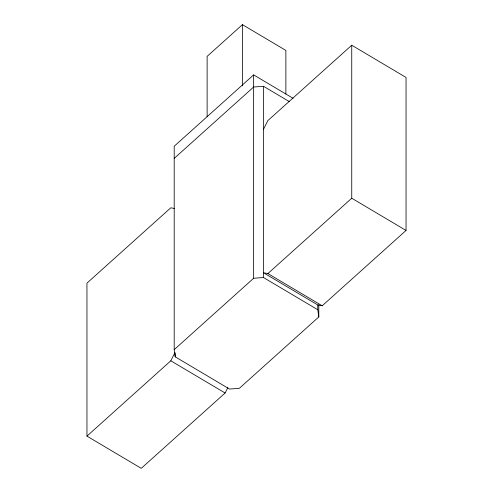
<?xml version="1.0" encoding="UTF-8"?>
<svg xmlns="http://www.w3.org/2000/svg" width="493" height="493" viewBox="0 0 493 493"><rect width="100%" height="100%" fill="white"/><g stroke="black" fill="none" stroke-linecap="round" stroke-linejoin="round"><path stroke-width="0.74" d="M318.798 304.649L318.798 316.937L239.364 388.305L229.522 389.051L175.218 356.827L174.202 349.642L174.202 146.248L253.636 74.881L293.132 98.317M175.218 356.827L175.218 352.988M207.128 116.804L207.128 56.368L242.433 24.65L285.872 50.428L285.872 94.034M242.433 85.85L242.433 24.65M174.202 349.642L253.636 278.268L253.636 74.881M318.798 316.937L317.782 309.752L263.478 277.528L263.478 86.281L253.636 87.021L174.202 158.395M317.782 309.752L317.782 305.142M267.89 273.56L351.743 198.229L351.743 45.227L406.047 77.45L406.047 230.447L322.194 305.783L317.782 304.97L263.478 272.746L267.89 273.56L322.194 305.783M263.478 129.308L267.89 120.563L351.743 45.227M227.821 387.634L225.11 393.013L141.257 468.35L86.953 436.126L170.806 360.79L174.879 352.717M253.636 278.268L263.478 277.528M174.479 208.477L170.806 207.793L86.953 283.13L86.953 436.126M263.478 86.281L289.305 101.607M351.743 198.229L406.047 230.447M170.806 360.79L225.11 393.013"/></g></svg>
